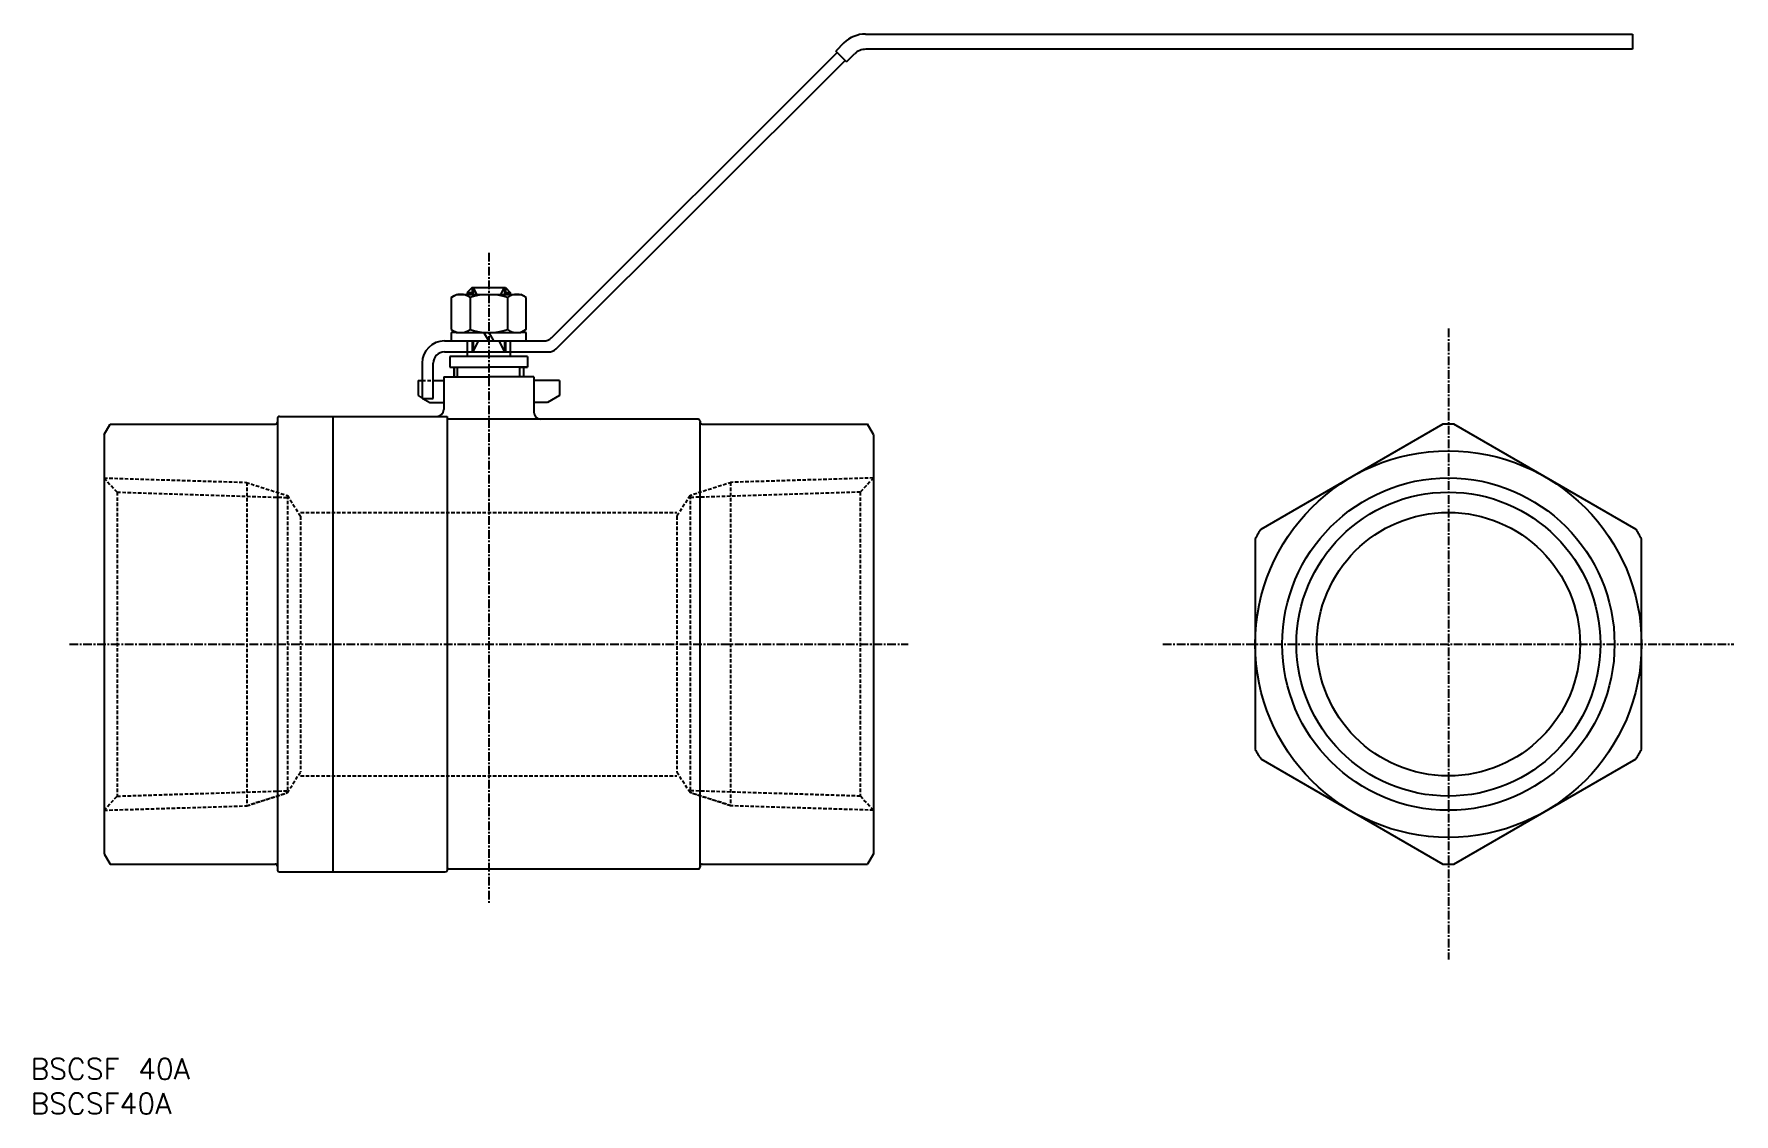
# Model space of a CAD drawing. Extents: x 1 to 246, y 0 to 156.
import ezdxf

# ---------------------------------------------------------------- set-up
doc = ezdxf.new("R2010")
doc.units = 0
doc.linetypes.add('CENTER', pattern=[2, 1.25, -0.25, 0.25, -0.25])
doc.linetypes.add('DASHED', pattern=[0.75, 0.5, -0.25])
doc.layers.get('0').update_dxf_attribs({"linetype": 'CONTINUOUS'})
doc.layers.add('CENTER', color=1, linetype='CENTER')
doc.styles.get("Standard").update_dxf_attribs({"font": 'txt.shx'})

# ---------------------------------------------------------------- blocks, each defined once
blk = doc.blocks.new('*U5')
at = {"color": 7, "linetype": 'CONTINUOUS'}
blk.add_text('BSCSF40A', height=3, dxfattribs=at).set_placement((0, 0))
blk = doc.blocks.new('*U6')
at = {"color": 7, "linetype": 'CONTINUOUS'}
blk.add_text('BSCSF 40A', height=3, dxfattribs=at).set_placement((0, 5))

msp = doc.modelspace()

# ---------------------------------------------------------------- linework, layer by layer
at = {"color": 7, "linetype": 'CONTINUOUS'}
for p, q in [((120.48, 155.77), (231.12, 155.77)), ((231.12, 155.77), (231.12, 153.57)), ((75.18, 111.97), (116.4, 153.1)), ((117.37, 154.49), (116.19, 153.31)), ((117.74, 151.75), (116.19, 153.31)), ((117.74, 151.75), (118.9, 152.9)), ((231.12, 153.57), (120.52, 153.57)), ((75.85, 110.37), (117.53, 151.97)), ((60.72, 117.76), (61.49, 118.21)), ((60.72, 117.76), (60.72, 113.16)), ((61.49, 118.21), (70.74, 118.21)), ((63.72, 119.21), (63.02, 118.51)), ((63.02, 118.51), (63.02, 118.21)), ((63.42, 117.76), (63.42, 113.16)), ((63.72, 119.21), (68.52, 119.21)), ((63.72, 119.21), (68.52, 119.21)), ((63.87, 119.21), (63.87, 118.21)), ((68.37, 119.21), (68.37, 118.21)), ((68.52, 119.21), (69.22, 118.51)), ((68.82, 117.76), (68.82, 113.16)), ((69.22, 118.51), (69.22, 118.21)), ((71.52, 117.76), (70.74, 118.21)), ((71.52, 113.16), (71.52, 117.76)), ((60.72, 113.16), (61.49, 112.71)), ((71.52, 113.16), (70.74, 112.71)), ((59.72, 111.51), (60.72, 111.51)), ((59.72, 111.51), (74.05, 111.51)), ((61.49, 112.71), (60.72, 112.71)), ((60.72, 112.71), (60.72, 111.51)), ((60.72, 111.51), (71.52, 111.51)), ((61.49, 112.71), (70.74, 112.71)), ((63.02, 111.51), (63.02, 109.26)), ((63.87, 111.51), (63.87, 109.91)), ((66.12, 111.51), (65.42, 112.71)), ((66.12, 112.71), (66.81, 111.51)), ((68.37, 111.51), (68.37, 109.91)), ((69.22, 111.51), (69.22, 109.26)), ((71.52, 112.71), (70.74, 112.71)), ((71.52, 111.51), (71.52, 112.71)), ((56.52, 108.31), (56.52, 103.21)), ((58.12, 103.21), (58.12, 108.31)), ((59.72, 109.91), (74.72, 109.91)), ((71.72, 109.26), (60.52, 109.26)), ((60.52, 109.26), (60.52, 107.71)), ((63.02, 109.91), (69.22, 109.91)), ((71.72, 109.26), (71.72, 107.71)), ((55.92, 105.81), (56.52, 105.81)), ((55.92, 105.81), (55.92, 103.61)), ((58.12, 105.81), (59.62, 105.81)), ((59.62, 106.31), (66.12, 106.31)), ((59.62, 106.31), (59.62, 101.61)), ((60.52, 107.71), (66.12, 107.71)), ((61.12, 106.31), (61.12, 107.71)), ((61.12, 107.71), (61.12, 106.31)), ((71.72, 107.71), (66.12, 107.71)), ((72.62, 106.31), (66.12, 106.31)), ((70.62, 107.71), (71.72, 107.71)), ((71.12, 107.71), (71.12, 106.31)), ((71.12, 107.71), (71.12, 106.31)), ((72.62, 106.31), (72.62, 101.21)), ((76.32, 105.81), (72.62, 105.81)), ((76.32, 105.81), (76.32, 103.61)), ((55.92, 103.61), (56.52, 103.25)), ((56.52, 103.21), (58.12, 103.21)), ((56.6, 103.21), (57.62, 102.61)), ((76.32, 103.61), (74.62, 102.61)), ((35.92, 100.61), (60.12, 100.61)), ((43.62, 100.61), (43.62, 34.94)), ((57.62, 102.61), (59.62, 102.61)), ((60.12, 100.61), (60.12, 35.14)), ((74.62, 102.61), (72.62, 102.61)), ((10.62, 98.01), (11.48, 99.51)), ((11.48, 99.51), (35.32, 99.51)), ((35.62, 100.31), (35.62, 35.24)), ((96.32, 100.21), (60.12, 100.21)), ((96.62, 99.91), (96.62, 99.81)), ((96.62, 35.74), (96.62, 99.81)), ((96.92, 99.51), (120.75, 99.51)), ((121.62, 98.01), (120.75, 99.51)), ((10.62, 98.01), (10.62, 37.54)), ((121.62, 98.01), (121.62, 37.54)), ((10.62, 37.54), (11.48, 36.04)), ((121.62, 37.54), (120.75, 36.04)), ((11.48, 36.04), (35.32, 36.04)), ((35.92, 34.94), (59.83, 34.94)), ((60.4, 35.34), (94.32, 35.34)), ((94.32, 35.34), (96.32, 35.34)), ((96.62, 35.74), (96.62, 35.64)), ((96.92, 36.04), (120.75, 36.04))]:
    msp.add_line(p, q, dxfattribs=at)
at = {"color": 3}
for p, q in [((63.02, 118.51), (63.87, 118.51)), ((63.72, 119.21), (63.72, 118.21)), ((63.87, 119.21), (64.35, 118.21)), ((67.88, 118.21), (68.37, 119.21)), ((68.37, 118.51), (69.22, 118.51)), ((68.52, 119.21), (68.52, 118.21)), ((63.72, 111.51), (63.72, 109.91)), ((63.87, 109.91), (64.64, 111.51)), ((67.59, 111.51), (68.37, 109.91)), ((68.52, 111.51), (68.52, 109.91)), ((61.62, 106.31), (61.62, 107.71)), ((70.62, 106.31), (70.62, 107.71))]:
    msp.add_line(p, q, dxfattribs=at)
at = {"color": 3, "linetype": 'DASHED'}
for p, q in [((56.52, 105.81), (58.12, 105.81)), ((10.62, 91.74), (31.24, 91.1)), ((10.62, 91.73), (12.51, 89.69)), ((31.11, 91.1), (37.07, 89.2)), ((31.24, 91.1), (31.24, 44.45)), ((101.12, 91.1), (95.16, 89.2)), ((121.62, 91.74), (100.99, 91.1)), ((100.99, 91.1), (100.99, 44.45)), ((121.62, 91.73), (119.72, 89.69)), ((12.51, 89.69), (12.51, 45.86)), ((12.51, 89.69), (37.06, 88.92)), ((37.07, 89.2), (37.07, 46.35)), ((37.07, 89.2), (38.97, 86.22)), ((95.16, 89.2), (93.26, 86.22)), ((95.16, 89.2), (95.16, 46.35)), ((119.72, 89.69), (95.17, 88.92)), ((119.72, 89.69), (119.72, 45.86)), ((38.97, 86.77), (93.26, 86.77)), ((38.97, 86.22), (38.97, 49.33)), ((93.26, 86.22), (93.26, 49.33)), ((37.07, 46.35), (38.97, 49.33)), ((95.16, 46.35), (93.26, 49.33)), ((12.51, 45.85), (37.06, 46.62)), ((38.97, 48.77), (93.26, 48.77)), ((119.72, 45.85), (95.17, 46.62)), ((10.62, 43.81), (12.51, 45.85)), ((10.62, 43.81), (31.24, 44.45)), ((31.11, 44.45), (37.07, 46.35)), ((31.24, 44.45), (37.07, 46.35)), ((100.99, 44.45), (95.16, 46.35)), ((101.12, 44.45), (95.16, 46.35)), ((121.62, 43.81), (100.99, 44.45)), ((121.62, 43.81), (119.72, 45.85))]:
    msp.add_line(p, q, dxfattribs=at)
at = {"color": 7, "linetype": 'CONTINUOUS'}
for points in [[(203.79, 99.5), (177.49, 84.32)], [(231.65, 84.32), (205.36, 99.5)], [(176.71, 82.95), (176.71, 52.59)], [(232.44, 52.59), (232.44, 82.95)], [(177.49, 51.23), (203.79, 36.05)], [(205.36, 36.05), (231.65, 51.23)]]:
    msp.add_lwpolyline(points, dxfattribs=at)
for radius in [27.87, 21.92, 19]:
    msp.add_circle((204.57, 67.77), radius, dxfattribs=at)
at = {"color": 3}
msp.add_circle((204.57, 67.77), 23.97, dxfattribs=at)
at = {"color": 7, "linetype": 'CONTINUOUS'}
for centre, radius, start, end in [((120.48, 151.37), 4.4, 90, 134.9344), ((120.52, 151.27), 2.3, 90, 134.9344), ((62.07, 115.96), 2.25, 53.1301, 126.8699), ((66.12, 109.88), 8.32, 71.0754, 108.9246), ((70.17, 115.96), 2.25, 53.1301, 126.8699), ((62.07, 114.96), 2.25, 233.1301, 306.8699), ((66.12, 121.03), 8.33, 251.0754, 288.9246), ((70.17, 114.96), 2.25, 233.1301, 306.8699), ((59.72, 108.31), 3.2, 90, 180), ((74.05, 113.11), 1.6, 270, 314.9344), ((74.72, 111.51), 1.6, 270, 314.9344), ((59.72, 108.31), 1.6, 90, 180), ((35.92, 100.31), 0.3, 90, 180), ((58.62, 101.61), 1, 270, 0), ((73.62, 101.21), 1, 180, 270), ((35.32, 99.81), 0.3, 270, 360), ((96.32, 99.91), 0.3, 360, 90), ((96.92, 99.81), 0.3, 180, 270), ((204.57, 67.77), 31.73, 88.5799, 91.4201), ((204.57, 67.77), 31.73, 148.5799, 151.4201), ((204.57, 67.77), 31.73, 28.5799, 31.4201), ((204.57, 67.77), 31.73, 208.5799, 211.4201), ((204.57, 67.77), 31.73, 328.5799, 331.4201), ((35.32, 35.74), 0.3, 0, 90), ((35.92, 35.24), 0.3, 180, 270), ((59.83, 35.24), 0.3, 270, 340.5288), ((60.4, 35.04), 0.3, 90, 160.5288), ((96.32, 35.64), 0.3, 270, 360), ((96.92, 35.74), 0.3, 90, 180), ((204.57, 67.77), 31.73, 268.5799, 271.4201)]:
    msp.add_arc(centre, radius, start, end, dxfattribs=at)
at = {"layer": 'CENTER', "color": 1, "linetype": 'CENTER'}
for p, q in [((66.12, 124.21), (66.12, 30.34)), ((204.57, 113.28), (204.57, 22.26)), ((5.62, 67.77), (126.62, 67.77)), ((163.37, 67.77), (245.77, 67.77))]:
    msp.add_line(p, q, dxfattribs=at)

# ---------------------------------------------------------------- block references
at = {"color": 7, "linetype": 'CONTINUOUS'}
for name in ['*U6', '*U5']:
    msp.add_blockref(name, (0, 0), dxfattribs=at)

doc.saveas('drawing.dxf')
